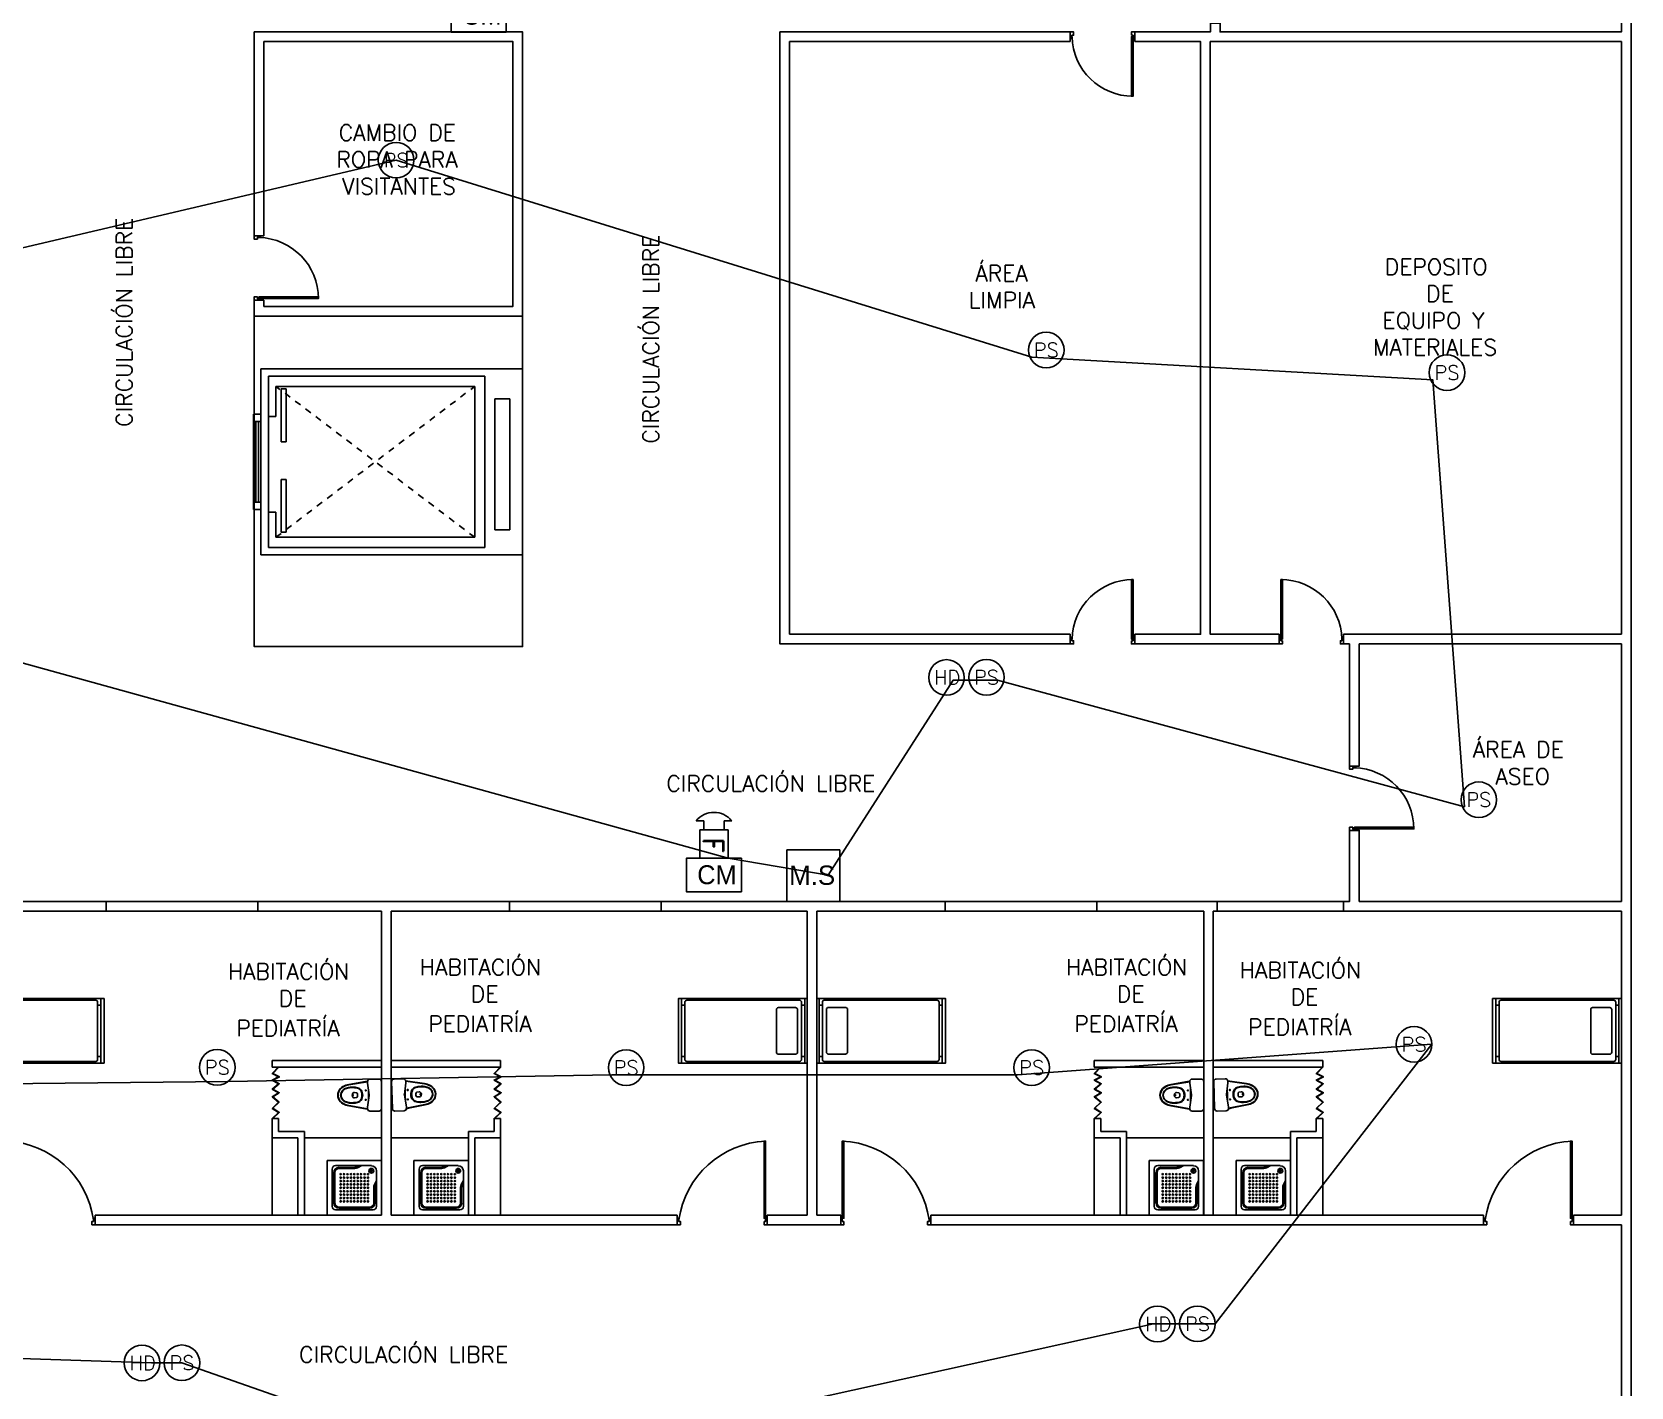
# Model space of a CAD drawing. Header units: metres. Extents: x -24 to 527, y -154 to 95.
# Drawn here: x 58.75 to 83.6, y -83.55 to -62.5 of the extents above; entities that cross this region are included whole.
import ezdxf
from ezdxf.enums import TextEntityAlignment as Align

# ---------------------------------------------------------------- set-up
doc = ezdxf.new("R2010")
doc.units = ezdxf.units.M
doc.header["$MEASUREMENT"] = 0
doc.linetypes.add('HIDDEN', pattern=[0.375, 0.25, -0.125])
for name, color, linetype in [('ALMACEN', 10, 'Continuous'), ('AN-TEXTO', 3, 'Continuous'), ('AR-ASCENSOR', 4, 'Continuous'), ('AR-MOBILIRIO', 1, 'Continuous'), ('AR-MUROS', 6, 'Continuous'), ('AR-PUERTAS', 2, 'Continuous'), ('AR-VENTANAS', 2, 'Continuous'), ('S.H.', 2, 'Continuous')]:
    doc.layers.add(name, color=color, linetype=linetype)
doc.styles.add('ELEC', font='comic.ttf', dxfattribs={"height": 50})
doc.styles.add('REGULAR-2.5', font='romans.shx', dxfattribs={"height": 2.5})
doc.styles.add('ROMAND', font='romand', dxfattribs={"height": 0.5})
doc.styles.add('ROMANS', font='romans.shx', dxfattribs={"width": 0.75})

# ---------------------------------------------------------------- blocks, each defined once
blk = doc.blocks.new('AR-ASCENSOR 1')
at = {"layer": 'AR-ASCENSOR'}
for p, q in [((8.5, 3.7), (-1.9, 3.7)), ((-0.4, -3.4), (-0.4, 3.4)), ((-0.4, 3.4), (8.2, 3.4)), ((8.2, 3.4), (8.2, -3.4)), ((8.5, 3.7), (8.5, 1.9)), ((-0.8, 2.7), (-1.4, 2.7)), ((-1.4, 2.7), (-1.4, -2.5)), ((-0.8, -2.5), (-0.8, 2.7)), ((0, 3), (7.9, 3)), ((0, -3), (0, 3)), ((7.5, 0.7), (7.5, 2.8)), ((7.5, 2.8), (7.7, 2.8)), ((7.7, 2.8), (7.7, 0.7)), ((7.9, 3), (7.9, 2)), ((7.9, 2), (8.2, 2)), ((8.8, 1.9), (8.5, 1.9)), ((8.5, 1.9), (8.5, -1.9)), ((8.8, 1.6), (8.5, 1.6)), ((8.6, 1.6), (8.6, -1.6)), ((8.7, 1.6), (8.7, -1.6)), ((8.8, 1.9), (8.8, -1.9)), ((7.7, 0.7), (7.5, 0.7)), ((7.5, -0.8), (7.5, -2.9)), ((7.5, -0.8), (7.7, -0.8)), ((7.7, -2.9), (7.7, -0.8)), ((8.2, -1.8), (7.9, -1.8)), ((7.9, -1.8), (7.9, -3)), ((8.8, -1.6), (8.5, -1.6)), ((8.8, -1.9), (8.5, -1.9)), ((8.5, -3.7), (8.5, -1.9)), ((-1.4, -2.5), (-0.8, -2.5)), ((7.9, -3), (0, -3)), ((7.5, -2.9), (7.7, -2.9)), ((8.5, -3.7), (-1.9, -3.7)), ((8.2, -3.4), (-0.4, -3.4))]:
    blk.add_line(p, q, dxfattribs=at)
blk.add_lwpolyline([(-1.9, -3.7), (-1.9, 3.7)], dxfattribs=at)
at = {"layer": 'AR-ASCENSOR', "linetype": 'HIDDEN'}
for points in [[(0, 3), (7.9, -3)], [(7.9, 3), (0, -3)]]:
    blk.add_lwpolyline(points, dxfattribs=at)
blk = doc.blocks.new('31643339')
at = {"layer": 'AR-MOBILIRIO'}
for p, q in [((0.038, 0.5), (0.038, -0.5)), ((1.95, 0.5), (1.95, -0.5)), ((0.038, 0.4), (0.087, 0.4)), ((1.9, 0.4), (1.95, 0.4)), ((0.038, -0.4), (0.087, -0.4)), ((1.9, -0.4), (1.95, -0.4))]:
    blk.add_line(p, q, dxfattribs=at)
blk.add_lwpolyline([(0, -0.5), (0, 0.5), (2, 0.5), (2, -0.5)], close=True, dxfattribs=at)
for points in [[(1.87, 0.475, -0.414214), (1.9, 0.445), (1.9, -0.445, -0.414214), (1.87, -0.475), (0.117, -0.475, -0.414214), (0.087, -0.445), (0.087, 0.445, -0.414214), (0.117, 0.475)], [(0.15, -0.332, 0.414214), (0.18, -0.362), (0.447, -0.362, 0.414214), (0.477, -0.332), (0.477, 0.333, 0.414214), (0.447, 0.363), (0.18, 0.363, 0.414214), (0.15, 0.333)]]:
    blk.add_lwpolyline(points, format="xyb", close=True, dxfattribs=at)
blk = doc.blocks.new('AR-PUERTA 2')
at = {"layer": 'AR-PUERTAS', "linetype": 'Continuous'}
for points in [[(-1.354, -0.058), (-1.354, -0.008), (-1.329, -0.008), (-1.329, 0.042), (-1.379, 0.042), (-1.379, -0.058)], [(-0.029, -0.008), (-0.029, 0.042), (0.021, 0.042), (0.021, -0.058), (-0.004, -0.058), (-0.004, -0.008)], [(-0.004, -0.058), (-0.004, -1.258), (-0.029, -1.258), (-0.029, -0.058)]]:
    blk.add_lwpolyline(points, close=True, dxfattribs=at)
blk.add_arc((0.061, 0.169), 1.428, 188.1236, 267.3924, dxfattribs=at)
blk = doc.blocks.new('AR-PUERTA 1')
at = {"layer": 'AR-PUERTAS', "linetype": 'Continuous'}
for points in [[(0.954, 0.033), (0.954, 0.958), (0.929, 0.958), (0.929, 0.033)], [(0.004, 0.058), (0.004, 0.008), (0.029, 0.008), (0.029, -0.042), (-0.021, -0.042), (-0.021, 0.058)], [(0.929, 0.008), (0.929, -0.042), (0.979, -0.042), (0.979, 0.058), (0.954, 0.058), (0.954, 0.008)]]:
    blk.add_lwpolyline(points, close=True, dxfattribs=at)
blk.add_arc((0.954, 0.008), 0.949, 89.9989, 178.4932, dxfattribs=at)
blk = doc.blocks.new('AR-PUERTA ACORDION')
at = {"layer": 'AR-PUERTAS'}
blk.add_lwpolyline([(-0.386, 0.049), (-0.288, -0.046), (-0.235, 0.057), (-0.185, -0.044), (-0.129, 0.054), (-0.046, -0.045), (0.01, 0.056), (0.073, -0.046), (0.158, 0.053), (0.252, -0.046), (0.317, 0.054), (0.41, -0.047), (0.41, -0.054), (0.318, 0.046), (0.253, -0.054), (0.158, 0.046), (0.072, -0.054), (0.01, 0.046), (-0.045, -0.054), (-0.128, 0.046), (-0.185, -0.054), (-0.235, 0.046), (-0.287, -0.054), (-0.39, 0.046)], close=True, dxfattribs=at)
blk = doc.blocks.new('A$C05366594')
at = {"layer": 'AR-MOBILIRIO', "linetype": 'Continuous'}
for p, q in [((0, 0), (0, 0.72)), ((0, 0.72), (0.72, 0.72)), ((0.113, 0.653), (0.585, 0.653)), ((0.428, 0.653), (0.397, 0.637)), ((0.72, 0.72), (0.72, 0)), ((0.068, 0.113), (0.068, 0.608)), ((0.09, 0.563), (0.09, 0.158)), ((0.367, 0.63), (0.158, 0.63)), ((0.653, 0.428), (0.637, 0.397)), ((0.653, 0.585), (0.653, 0.113)), ((0.63, 0.367), (0.63, 0.158)), ((0.72, 0), (0, 0)), ((0.608, 0.068), (0.113, 0.068)), ((0.563, 0.09), (0.158, 0.09))]:
    blk.add_line(p, q, dxfattribs=at)
at = {"layer": 'AR-MOBILIRIO', "color": 250}
for p, q in [((0.458, 0.653), (0.403, 0.625)), ((0.104, 0.563), (0.104, 0.158)), ((0.367, 0.617), (0.158, 0.617)), ((0.653, 0.458), (0.625, 0.403)), ((0.617, 0.367), (0.617, 0.158)), ((0.563, 0.104), (0.158, 0.104))]:
    blk.add_line(p, q, dxfattribs=at)
at = {"layer": 'AR-MOBILIRIO', "linetype": 'Continuous'}
for centre, major_axis, start_param, end_param in [((0.113, 0.608), (0.0318, 0.0318), 0.785398, 2.356194), ((0.367, 0.698), (0.0477, 0.0477), 3.926991, 4.390638), ((0.585, 0.585), (0.0477, 0.0477), 5.497787, 7.068583), ((0.158, 0.563), (0.0477, 0.0477), 0.785398, 2.356194), ((0.698, 0.367), (-0.0477, 0.0477), 0.321751, 0.785398), ((0.113, 0.113), (-0.0318, 0.0318), 0.785398, 2.356194), ((0.158, 0.158), (-0.0477, 0.0477), 0.785398, 2.356194), ((0.158, 0.158), (-0.0477, 0.0477), 0.785398, 2.356194), ((0.563, 0.158), (0.0477, 0.0477), 3.926991, 5.497787), ((0.608, 0.113), (-0.0318, 0.0318), 2.356194, 3.926991)]:
    blk.add_ellipse(centre, major_axis=major_axis, ratio=1, start_param=start_param, end_param=end_param, dxfattribs=at)
at = {"layer": 'AR-MOBILIRIO', "color": 250}
for centre, major_axis, start_param, end_param in [((0.158, 0.563), (-0.0382, 0.0382), -0.785398, 0.785398), ((0.18, 0.54), (-0.00636, 0.00636), -0.785398, 5.497787), ((0.18, 0.495), (-0.00636, 0.00636), -0.785398, 5.497787), ((0.18, 0.45), (-0.00636, 0.00636), -0.785398, 5.497787), ((0.225, 0.54), (0.00636, 0.00636), 0.785398, 7.068583), ((0.225, 0.495), (0.00636, 0.00636), 0.785398, 7.068583), ((0.225, 0.45), (0.00636, 0.00636), 0.785398, 7.068583), ((0.27, 0.54), (0.00636, 0.00636), 0.785398, 7.068583), ((0.27, 0.495), (0.00636, 0.00636), 0.785398, 7.068583), ((0.27, 0.45), (0.00636, 0.00636), 0.785398, 7.068583), ((0.315, 0.54), (-0.00636, 0.00636), -0.785398, 5.497787), ((0.315, 0.495), (-0.00636, 0.00636), -0.785398, 5.497787), ((0.315, 0.45), (-0.00636, 0.00636), -0.785398, 5.497787), ((0.36, 0.54), (-0.00636, 0.00636), -0.785398, 5.497787), ((0.36, 0.495), (-0.00636, 0.00636), -0.785398, 5.497787), ((0.36, 0.45), (-0.00636, 0.00636), -0.785398, 5.497787), ((0.367, 0.698), (0.0573, 0.0573), 3.926991, 4.390638), ((0.405, 0.54), (-0.00636, 0.00636), -0.785398, 5.497787), ((0.405, 0.495), (-0.00636, 0.00636), -0.785398, 5.497787), ((0.405, 0.45), (-0.00636, 0.00636), -0.785398, 5.497787), ((0.45, 0.54), (0.00636, 0.00636), 0.785398, 7.068583), ((0.45, 0.495), (0.00636, 0.00636), 0.785398, 7.068583), ((0.45, 0.45), (0.00636, 0.00636), 0.785398, 7.068583), ((0.495, 0.54), (0.00636, 0.00636), 0.785398, 7.068583), ((0.495, 0.495), (0.00636, 0.00636), 0.785398, 7.068583), ((0.495, 0.45), (0.00636, 0.00636), 0.785398, 7.068583), ((0.54, 0.54), (-0.00636, 0.00636), -0.785398, 5.497787), ((0.54, 0.495), (-0.00636, 0.00636), -0.785398, 5.497787), ((0.54, 0.45), (-0.00636, 0.00636), -0.785398, 5.497787), ((0.585, 0.585), (0.0223, 0.0223), 0.785398, 7.068583), ((0.585, 0.585), (-0.00955, 0.00955), -0.785398, 5.497787), ((0.576, 0.585), (0.00286, 0.00286), 0.785398, 7.068583), ((0.581, 0.592), (0.00286, 0.00286), 0.785398, 7.068583), ((0.581, 0.578), (0.00286, 0.00286), 0.785398, 7.068583), ((0.589, 0.592), (0.00286, 0.00286), 0.785398, 7.068583), ((0.589, 0.578), (0.00286, 0.00286), 0.785398, 7.068583), ((0.594, 0.585), (0.00286, 0.00286), 0.785398, 7.068583), ((0.18, 0.405), (-0.00636, 0.00636), -0.785398, 5.497787), ((0.18, 0.36), (-0.00636, 0.00636), -0.785398, 5.497787), ((0.18, 0.315), (-0.00636, 0.00636), -0.785398, 5.497787), ((0.18, 0.27), (-0.00636, 0.00636), -0.785398, 5.497787), ((0.18, 0.225), (-0.00636, 0.00636), -0.785398, 5.497787), ((0.225, 0.405), (0.00636, 0.00636), 0.785398, 7.068583), ((0.225, 0.36), (0.00636, 0.00636), 0.785398, 7.068583), ((0.225, 0.315), (0.00636, 0.00636), 0.785398, 7.068583), ((0.225, 0.27), (0.00636, 0.00636), 0.785398, 7.068583), ((0.225, 0.225), (0.00636, 0.00636), 0.785398, 7.068583), ((0.27, 0.405), (0.00636, 0.00636), 0.785398, 7.068583), ((0.27, 0.36), (0.00636, 0.00636), 0.785398, 7.068583), ((0.27, 0.315), (0.00636, 0.00636), 0.785398, 7.068583), ((0.27, 0.27), (0.00636, 0.00636), 0.785398, 7.068583), ((0.27, 0.225), (0.00636, 0.00636), 0.785398, 7.068583), ((0.315, 0.36), (-0.00636, 0.00636), -0.785398, 5.497787), ((0.315, 0.315), (-0.00636, 0.00636), -0.785398, 5.497787), ((0.315, 0.27), (-0.00636, 0.00636), -0.785398, 5.497787), ((0.315, 0.225), (-0.00636, 0.00636), -0.785398, 5.497787), ((0.315, 0.405), (-0.00636, 0.00636), -0.785398, 5.497787), ((0.36, 0.405), (-0.00636, 0.00636), -0.785398, 5.497787), ((0.36, 0.36), (-0.00636, 0.00636), -0.785398, 5.497787), ((0.36, 0.315), (-0.00636, 0.00636), -0.785398, 5.497787), ((0.36, 0.27), (-0.00636, 0.00636), -0.785398, 5.497787), ((0.36, 0.225), (-0.00636, 0.00636), -0.785398, 5.497787), ((0.405, 0.405), (-0.00636, 0.00636), -0.785398, 5.497787), ((0.405, 0.36), (-0.00636, 0.00636), -0.785398, 5.497787), ((0.405, 0.315), (-0.00636, 0.00636), -0.785398, 5.497787), ((0.405, 0.27), (-0.00636, 0.00636), -0.785398, 5.497787), ((0.405, 0.225), (-0.00636, 0.00636), -0.785398, 5.497787), ((0.45, 0.405), (0.00636, 0.00636), 0.785398, 7.068583), ((0.45, 0.36), (0.00636, 0.00636), 0.785398, 7.068583), ((0.45, 0.315), (0.00636, 0.00636), 0.785398, 7.068583), ((0.45, 0.27), (0.00636, 0.00636), 0.785398, 7.068583), ((0.45, 0.225), (0.00636, 0.00636), 0.785398, 7.068583), ((0.495, 0.405), (0.00636, 0.00636), 0.785398, 7.068583), ((0.495, 0.36), (0.00636, 0.00636), 0.785398, 7.068583), ((0.495, 0.315), (0.00636, 0.00636), 0.785398, 7.068583), ((0.495, 0.27), (0.00636, 0.00636), 0.785398, 7.068583), ((0.495, 0.225), (0.00636, 0.00636), 0.785398, 7.068583), ((0.54, 0.36), (-0.00636, 0.00636), -0.785398, 5.497787), ((0.54, 0.315), (-0.00636, 0.00636), -0.785398, 5.497787), ((0.54, 0.27), (-0.00636, 0.00636), -0.785398, 5.497787), ((0.54, 0.225), (-0.00636, 0.00636), -0.785398, 5.497787), ((0.54, 0.405), (-0.00636, 0.00636), -0.785398, 5.497787), ((0.698, 0.367), (-0.0573, 0.0573), 0.321751, 0.785398), ((0.158, 0.158), (-0.0382, 0.0382), 0.785398, 2.356194), ((0.158, 0.158), (0.0382, 0.0382), 2.356194, 3.926991), ((0.18, 0.18), (-0.00636, 0.00636), -0.785398, 5.497787), ((0.225, 0.18), (0.00636, 0.00636), 0.785398, 7.068583), ((0.27, 0.18), (0.00636, 0.00636), 0.785398, 7.068583), ((0.315, 0.18), (-0.00636, 0.00636), -0.785398, 5.497787), ((0.36, 0.18), (-0.00636, 0.00636), -0.785398, 5.497787), ((0.405, 0.18), (-0.00636, 0.00636), -0.785398, 5.497787), ((0.45, 0.18), (0.00636, 0.00636), 0.785398, 7.068583), ((0.495, 0.18), (0.00636, 0.00636), 0.785398, 7.068583), ((0.54, 0.18), (-0.00636, 0.00636), -0.785398, 5.497787), ((0.563, 0.158), (0.0382, 0.0382), 3.926991, 5.497787)]:
    blk.add_ellipse(centre, major_axis=major_axis, ratio=1, start_param=start_param, end_param=end_param, dxfattribs=at)
blk = doc.blocks.new('1p-toppiece')
at = {"layer": 'AR-MOBILIRIO'}
for p, q in [((-0.047, 0.26), (-0.192, 0.26)), ((-0.532, 0.174), (-0.265, 0.22)), ((-0.232, 0.219), (-0.531, 0.169)), ((-0.485, 0.003), (-0.485, 0.003)), ((-0.485, 0.003), (-0.485, 0.003)), ((-0.485, 0.003), (-0.485, 0.003)), ((-0.485, 0.003), (-0.485, 0.003)), ((-0.485, 0.003), (-0.485, 0.003)), ((-0.485, 0.003), (-0.485, 0.003)), ((-0.485, 0.003), (-0.485, 0.003)), ((-0.485, 0.003), (-0.485, 0.003)), ((-0.406, 0.039), (-0.443, 0.044)), ((-0.232, 0.22), (-0.232, 0.195)), ((-0.205, 0.008), (-0.232, 0.195)), ((-0.218, 0.098), (-0.218, 0.003)), ((-0.218, -0.093), (-0.218, 0.003)), ((-0.007, 0.22), (-0.007, -0.214)), ((-0.532, -0.169), (-0.265, -0.215)), ((-0.232, -0.214), (-0.531, -0.163)), ((-0.406, -0.034), (-0.443, -0.039)), ((-0.232, -0.189), (-0.205, -0.003)), ((-0.232, -0.189), (-0.232, -0.214)), ((-0.047, -0.254), (-0.192, -0.254))]:
    blk.add_line(p, q, dxfattribs=at)
blk.add_lwpolyline([(-0.467, -0.009, 0.139005), (-0.464, -0.009, 0.107089), (-0.461, -0.006, 0.080212), (-0.46, -0.002, 0.06796), (-0.459, 0.003, 0.06796), (-0.46, 0.007, 0.080212), (-0.461, 0.011, 0.107089), (-0.464, 0.014, 0.139005), (-0.467, 0.015, 0.139005), (-0.47, 0.014, 0.107089), (-0.473, 0.011, 0.080212), (-0.474, 0.007, 0.06796), (-0.475, 0.003, 0.06796), (-0.474, -0.002, 0.080212), (-0.473, -0.006, 0.107089), (-0.47, -0.009, 0.139005)], format="xyb", close=True, dxfattribs=at)
for centre in [(-0.26, 0.078), (-0.26, -0.072)]:
    blk.add_circle(centre, 0.008, dxfattribs=at)
for centre, radius, start, end in [((-0.192, 0.22), 0.04, 90, 180), ((-0.047, 0.22), 0.04, 0, 90), ((-0.545, -0.004), 0.165, 137.5273, 177.8064), ((-0.545, 0.009), 0.165, 182.1936, 222.4727), ((-0.545, -0.004), 0.159, 137.1746, 177.7477), ((-0.545, 0.009), 0.159, 182.2523, 222.8254), ((-0.518, -0.034), 0.206, 106.927, 136.493), ((-0.541, -0.003), 0.122, 134.1142, 177.24), ((-0.541, 0.008), 0.122, 182.76, 225.8858), ((-0.518, -0.034), 0.2, 106.5054, 136.1127), ((-0.541, -0.003), 0.115, 133.4423, 177.1285), ((-0.541, 0.008), 0.115, 182.8715, 226.5577), ((-0.519, -0.031), 0.157, 102.7254, 132.8308), ((-0.52, -0.03), 0.15, 101.8667, 132.1155), ((-0.482, -0.117), 0.296, 99.7929, 108.8085), ((-0.482, -0.12), 0.292, 99.5848, 108.4322), ((-0.482, -0.148), 0.279, 90.6669, 104.9929), ((-0.482, -0.156), 0.281, 90.6819, 104.1933), ((-0.474, -0.297), 0.428, 81.7587, 91.4179), ((-0.488, -0.362), 0.487, 81.705, 89.6761), ((-0.434, 0.003), 0.0456, 126.1832, 180), ((-0.434, 0.003), 0.0456, 180, 233.8168), ((-0.447, 0.019), 0.025, 82.2348, 126.1832), ((-0.434, -0.002), 0.123, 44.007, 82.2929), ((-0.431, -0.004), 0.132, 44.3018, 82.295), ((-0.408, 0.024), 0.015, 13.7696, 82.2348), ((-0.495, 0.003), 0.105, 0, 13.7696), ((-0.495, 0.003), 0.105, 346.2304, 0), ((-0.46, 0.006), 0.138, 358.6352, 34.0042), ((-0.46, -0.001), 0.138, 325.9958, 1.3648), ((-0.441, 0.008), 0.132, 357.4666, 37.446), ((-0.441, -0.003), 0.132, 322.554, 2.5334), ((-0.24, 0.073), 0.15, 87.0389, 99.7929), ((-0.244, 0.003), 0.04, 351.6776, 8.3142), ((-0.518, 0.039), 0.206, 223.507, 253.073), ((-0.518, 0.039), 0.2, 223.8873, 253.4946), ((-0.519, 0.036), 0.157, 227.1692, 257.2746), ((-0.52, 0.036), 0.15, 227.8845, 258.1333), ((-0.482, 0.122), 0.296, 251.1915, 260.2071), ((-0.482, 0.125), 0.292, 251.5678, 260.4152), ((-0.482, 0.153), 0.279, 255.0071, 269.3331), ((-0.482, 0.161), 0.281, 255.8067, 269.3181), ((-0.488, 0.368), 0.487, 270.3239, 278.295), ((-0.474, 0.302), 0.428, 268.5821, 278.2413), ((-0.447, -0.014), 0.025, 233.8168, 277.7652), ((-0.434, 0.007), 0.123, 277.7071, 315.993), ((-0.431, 0.009), 0.132, 277.705, 315.6982), ((-0.408, -0.019), 0.015, 277.7652, 346.2304), ((-0.24, -0.067), 0.15, 260.2071, 272.966), ((-0.192, -0.214), 0.04, 180, 270), ((-0.047, -0.214), 0.04, 270, 360)]:
    blk.add_arc(centre, radius, start, end, dxfattribs=at)
blk = doc.blocks.new('PS SENSOR')
at = {"ltscale": 8}
blk.add_circle((0, 0), 20.4, dxfattribs=at)
at = {"ltscale": 8, "style": 'ROMANS'}
blk.add_text('PS', height=16.34, dxfattribs=at).set_placement((0, 0), align=Align.MIDDLE)
blk = doc.blocks.new('HD SENSOR')
at = {"ltscale": 8}
blk.add_circle((-0.7, 0), 20.7, dxfattribs=at)
at = {"ltscale": 8, "style": 'ROMANS'}
blk.add_text('HD', height=16.59, dxfattribs=at).set_placement((0, 0), align=Align.MIDDLE)
blk = doc.blocks.new('CONTOL MODULE')
at = {"ltscale": 8}
blk.add_lwpolyline([(52.3, 31.7), (0, 31.7), (0, 0), (52.3, 0)], close=True, dxfattribs=at)
at = {"ltscale": 8, "insert": (10.3, 25.1), "char_height": 18, "width": 37.8, "attachment_point": 1}
blk.add_mtext('CM', dxfattribs=at)
blk = doc.blocks.new('INT SIREN')
at = {"ltscale": 8}
for p, q in [((-24.7, 16.1), (-24.7, 21.1)), ((-24.7, 16.1), (-18.7, 16.1)), ((-18.7, 0), (-18.7, 18.7)), ((-18.7, 18.7), (0, 18.7)), ((0, 18.7), (0, 0)), ((-24.7, 2.7), (-24.7, -2.3)), ((-24.7, 2.7), (-18.7, 2.7)), ((0, 0), (-18.7, 0))]:
    blk.add_line(p, q, dxfattribs=at)
blk.add_ellipse((-15.4, 9.4), major_axis=(0, 14.9), ratio=1, start_param=0.671127, end_param=2.470465, dxfattribs=at)
at = {"ltscale": 8, "style": 'ROMAND', "text_generation_flag": 6}
blk.add_text('F', height=13.2, rotation=180, dxfattribs=at).set_placement((-13.8, 2.6))
blk = doc.blocks.new('MANUAL CALL POINT')
at = {"ltscale": 8}
for p, q in [((0, 18.71), (19.12, 18.71)), ((0, 0), (0, 18.71)), ((19.12, 18.71), (19.12, 0)), ((19.12, 0), (0, 0))]:
    blk.add_line(p, q, dxfattribs=at)
at = {"ltscale": 8, "style": 'ELEC'}
blk.add_text('M.S', height=7, dxfattribs=at).set_placement((0.8, 6.05))

msp = doc.modelspace()

# ---------------------------------------------------------------- linework, layer by layer
at = {"layer": 'AR-MUROS'}
for p, q in [((70.525, -62.645), (70.525, -71.852)), ((66.375, -72.044), (62.206, -72.044)), ((57.873, -76.002), (70.946, -76.002)), ((57.873, -76.152), (60.991, -76.152)), ((60.991, -76.152), (64.185, -76.152)), ((64.185, -76.152), (64.185, -80.875)), ((64.335, -76.152), (64.335, -80.875)), ((64.335, -80.875), (64.335, -76.152)), ((64.335, -76.152), (67.528, -76.152)), ((67.528, -76.152), (70.797, -76.152)), ((70.797, -76.152), (70.797, -80.875)), ((70.947, -76.152), (73.765, -76.152)), ((70.947, -76.152), (70.947, -80.875)), ((73.765, -76.152), (76.958, -76.152)), ((76.958, -76.152), (76.958, -80.875)), ((77.108, -76.152), (77.108, -80.875)), ((77.108, -80.875), (77.108, -76.152)), ((77.108, -76.152), (80.302, -76.152)), ((80.302, -76.152), (83.448, -76.152)), ((64.185, -78.475), (62.485, -78.475)), ((62.485, -78.475), (62.485, -78.575)), ((64.335, -78.475), (66.034, -78.475)), ((66.034, -78.475), (66.034, -78.575)), ((76.958, -78.475), (75.259, -78.475)), ((75.259, -78.475), (75.259, -78.575)), ((77.108, -78.475), (78.807, -78.475)), ((78.807, -78.475), (78.807, -78.575)), ((62.485, -78.575), (64.185, -78.575)), ((66.034, -78.575), (64.335, -78.575)), ((75.259, -78.575), (76.958, -78.575)), ((78.807, -78.575), (77.108, -78.575)), ((62.585, -79.375), (62.485, -79.375)), ((62.485, -79.375), (62.485, -79.675)), ((62.585, -79.575), (62.585, -79.375)), ((65.934, -79.575), (65.934, -79.375)), ((65.934, -79.375), (66.034, -79.375)), ((66.034, -79.375), (66.034, -79.675)), ((75.359, -79.375), (75.259, -79.375)), ((75.259, -79.375), (75.259, -79.675)), ((75.359, -79.575), (75.359, -79.375)), ((78.707, -79.575), (78.707, -79.375)), ((78.707, -79.375), (78.807, -79.375)), ((78.807, -79.375), (78.807, -79.675)), ((62.485, -79.675), (62.485, -80.875)), ((62.485, -79.675), (62.885, -79.675)), ((62.985, -79.575), (62.585, -79.575)), ((62.885, -79.675), (62.885, -80.875)), ((62.985, -80.875), (62.985, -79.575)), ((62.985, -79.675), (64.185, -79.675)), ((65.535, -79.675), (64.335, -79.675)), ((65.535, -80.875), (65.535, -79.575)), ((65.535, -79.575), (65.934, -79.575)), ((66.034, -79.675), (65.635, -79.675)), ((65.635, -79.675), (65.635, -80.875)), ((66.034, -79.675), (66.034, -80.875)), ((75.259, -79.675), (75.259, -80.875)), ((75.259, -79.675), (75.658, -79.675)), ((75.758, -79.575), (75.359, -79.575)), ((75.658, -79.675), (75.658, -80.875)), ((75.758, -80.875), (75.758, -79.575)), ((75.758, -79.675), (76.958, -79.675)), ((78.308, -79.675), (77.108, -79.675)), ((78.308, -80.875), (78.308, -79.575)), ((78.308, -79.575), (78.707, -79.575)), ((78.807, -79.675), (78.408, -79.675)), ((78.408, -79.675), (78.408, -80.875)), ((78.807, -79.675), (78.807, -80.875)), ((61.141, -80.875), (59.734, -80.875)), ((64.185, -80.875), (61.141, -80.875)), ((67.528, -80.875), (64.335, -80.875)), ((68.777, -80.875), (67.528, -80.875)), ((70.797, -80.875), (70.177, -80.875)), ((71.318, -80.875), (70.947, -80.875)), ((73.915, -80.875), (72.718, -80.875)), ((80.302, -80.875), (73.915, -80.875)), ((81.306, -80.875), (80.302, -80.875)), ((83.448, -80.875), (82.706, -80.875)), ((68.777, -81.025), (59.734, -81.025)), ((70.947, -81.025), (70.177, -81.025)), ((71.318, -81.025), (70.947, -81.025)), ((81.306, -81.025), (72.718, -81.025)), ((83.448, -81.025), (82.706, -81.025))]:
    msp.add_line(p, q, dxfattribs=at)
for points in [[(83.598, -90.776), (83.598, -51.145), (-10.342, -51.145), (-10.342, -55.456)], [(75.886, -62.495), (77.063, -62.495), (77.063, -62.359), (77.213, -62.359), (77.213, -62.495), (79.132, -62.495), (83.448, -62.495), (83.448, -60.637), (77.213, -60.637), (77.213, -61.359), (77.063, -61.359), (77.063, -60.357), (77.213, -60.357), (77.213, -60.487), (83.448, -60.487), (83.448, -58.478), (77.213, -58.478), (77.213, -59.357), (77.063, -59.357), (77.063, -58.478), (76.033, -58.478)], [(83.448, -60.637), (83.448, -62.495)], [(62.206, -65.662), (62.206, -62.495), (66.375, -62.495), (66.375, -66.909), (62.206, -66.909), (62.206, -66.662)], [(74.886, -72.002), (70.375, -72.002), (70.375, -62.495), (74.886, -62.495)], [(74.886, -62.495), (74.886, -62.645)], [(75.886, -62.495), (75.886, -62.645)], [(62.356, -65.662), (62.356, -62.645), (66.225, -62.645), (66.225, -66.759), (62.356, -66.759), (62.356, -66.662)], [(70.525, -62.645), (74.886, -62.645)], [(75.886, -62.645), (76.911, -62.645), (76.911, -71.852), (75.886, -71.852)], [(83.448, -71.852), (83.448, -62.645), (78.132, -62.645), (77.061, -62.645), (77.061, -71.852), (78.132, -71.852)], [(83.448, -62.645), (83.448, -71.852)], [(62.206, -65.662), (62.356, -65.662)], [(62.206, -66.662), (62.356, -66.662)], [(74.886, -71.852), (70.525, -71.852)], [(74.886, -71.852), (74.886, -72.002)], [(75.886, -71.852), (75.886, -72.002)], [(78.132, -72.002), (75.886, -72.002)], [(78.132, -71.852), (78.132, -72.002)], [(79.132, -71.852), (83.448, -71.852)], [(79.132, -71.852), (79.132, -72.002)], [(79.225, -72.002), (79.132, -72.002)], [(79.225, -72.002), (79.225, -73.9), (79.375, -73.9), (79.375, -72.002)], [(83.448, -72.002), (79.375, -72.002)], [(83.448, -72.002), (83.448, -76.002)], [(83.448, -72.002), (83.448, -76.002)], [(70.647, -76.002), (79.225, -76.002), (79.225, -74.9), (79.375, -74.9), (79.375, -76.002), (83.448, -76.002), (79.375, -76.002)], [(66.378, -76.002), (44.799, -76.002), (44.799, -79.635)], [(66.378, -76.002), (69.403, -76.003)], [(69.403, -76.002), (74.425, -76.002)], [(78.425, -76.002), (74.425, -76.002)], [(78.425, -76.002), (79.225, -76.002)], [(83.448, -76.152), (83.448, -80.875)], [(83.448, -76.152), (83.448, -80.875)], [(59.734, -81.025), (59.734, -80.875)], [(68.777, -81.025), (68.777, -80.875)], [(70.177, -81.025), (70.177, -80.875)], [(71.318, -81.025), (71.318, -80.875)], [(72.718, -81.025), (72.718, -80.875)], [(81.306, -81.025), (81.306, -80.875)], [(82.706, -81.025), (82.706, -80.875)], [(83.448, -81.025), (83.448, -84.875)]]:
    msp.add_lwpolyline(points, dxfattribs=at)
msp.add_lwpolyline([(62.206, -66.909), (66.375, -66.909), (66.375, -72.044), (62.206, -72.044)], close=True, dxfattribs=at)
at = {"layer": 'AR-PUERTAS'}
for points in [[(29.904, -65.163), (40.713, -63.927), (40.733, -66.781), (47.617, -67.082), (47.548, -63.597), (54.14, -63.652), (54.716, -66.761), (64.411, -64.487), (74.29, -67.547), (80.517, -67.898), (81.011, -74.533), (73.757, -72.567), (73.064, -72.567), (71.126, -75.593), (69.569, -75.332), (54.832, -71.256), (53.988, -71.369), (38.694, -72.147), (38.183, -72.147), (28.538, -70.086)], [(5.859, -78.345), (34.845, -85.136), (48.268, -78.908), (54.709, -78.875), (61.8, -78.8), (67.763, -78.696), (74.064, -78.696), (80.503, -78.222), (77.138, -82.565), (76.18, -82.565), (67.589, -84.46), (65.204, -84.618), (61.083, -83.17), (60.612, -83.17), (49.641, -82.809), (48.52, -82.922), (44.407, -85.377), (35.619, -89.115), (32.05, -89.004)]]:
    msp.add_lwpolyline(points, dxfattribs=at)
at = {"layer": 'AR-VENTANAS'}
for points in [[(59.907, -76.002), (62.264, -76.002), (62.264, -76.152), (59.907, -76.152)], [(66.173, -76.002), (68.53, -76.002), (68.53, -76.152), (66.173, -76.152)], [(72.941, -76.002), (75.298, -76.002), (75.298, -76.152), (72.941, -76.152)], [(77.167, -76.002), (79.132, -76.002), (79.132, -76.152), (77.167, -76.152)]]:
    msp.add_lwpolyline(points, close=True, dxfattribs=at)

# ---------------------------------------------------------------- block references
at = {"layer": 'ALMACEN', "xscale": 0.3908357570370868, "yscale": 0.3908357570370868, "zscale": 0.3908357570370868, "rotation": 180}
msp.add_blockref('AR-ASCENSOR 1', (65.632, -69.173), dxfattribs=at)
at = {"layer": 'AR-MOBILIRIO'}
for p in [(57.873, -78.013), (70.947, -78.013)]:
    msp.add_blockref('31643339', p, dxfattribs=at)
at = {"layer": 'AR-MOBILIRIO', "rotation": 180}
for p in [(70.797, -78.013), (83.448, -78.013)]:
    msp.add_blockref('31643339', p, dxfattribs=at)
at = {"layer": 'AR-MOBILIRIO', "xscale": 1.176120000000083, "yscale": 1.176120000000083, "zscale": 1.176120000000083}
for p in [(63.338, -80.875), (64.688, -80.875), (76.111, -80.875), (77.461, -80.875)]:
    msp.add_blockref('A$C05366594', p, dxfattribs=at)
at = {"layer": 'AR-MUROS', "xscale": -1, "rotation": 180}
for name, p in [('AR-PUERTA 1', (74.907, -62.537)), ('AR-PUERTA 2', (70.156, -80.983)), ('AR-PUERTA 2', (82.685, -80.983))]:
    msp.add_blockref(name, p, dxfattribs=at)
at = {"layer": 'AR-MUROS'}
for name, p, rotation in [('AR-PUERTA 1', (62.247, -65.683), 270), ('AR-PUERTA 1', (79.266, -73.921), 270), ('AR-PUERTA 2', (58.355, -80.983), 179.9999999997532), ('AR-PUERTA 2', (71.339, -80.983), 179.9999999997532)]:
    msp.add_blockref(name, p, dxfattribs=dict(at, rotation=rotation))
msp.add_blockref('AR-PUERTA 1', (74.907, -71.96), dxfattribs=at)
at = {"layer": 'AR-MUROS', "xscale": -1}
msp.add_blockref('AR-PUERTA 1', (79.111, -71.96), dxfattribs=at)
at = {"layer": 'AR-VENTANAS'}
for name, p, xscale, yscale, zscale in [('CONTOL MODULE', (65.268, -62.498), 0.01633993801597519, 0.01633993801597519, 0.01633993801597519), ('PS SENSOR', (64.411, -64.487), 0.01356668989315578, 0.01356668989315578, 0.01356668989315578), ('PS SENSOR', (74.512, -67.436), 0.01356668989315578, 0.01356668989315578, 0.01356668989315578), ('PS SENSOR', (80.738, -67.787), 0.01356668989315578, 0.01356668989315578, 0.01356668989315578), ('HD SENSOR', (72.972, -72.523), 0.01336319243885987, 0.01336319243885987, 0.01336319243885987), ('PS SENSOR', (73.584, -72.521), 0.01356668989315578, 0.01356668989315578, 0.01356668989315578), ('PS SENSOR', (81.233, -74.423), 0.01356668989315578, 0.01356668989315578, 0.01356668989315578), ('MANUAL CALL POINT', (70.484, -76.005), 0.04291840012019615, 0.04291840012019615, 0.04291840012019615), ('CONTOL MODULE', (68.921, -75.851), 0.01633993801597519, 0.01633993801597519, 0.01633993801597519), ('PS SENSOR', (80.226, -78.222), 0.01356668989315578, 0.01356668989315578, 0.01356668989315578), ('PS SENSOR', (61.632, -78.58), 0.01356668989315578, 0.01356668989315578, 0.01356668989315578), ('PS SENSOR', (67.985, -78.585), 0.01356668989315578, 0.01356668989315578, 0.01356668989315578), ('PS SENSOR', (74.286, -78.585), 0.01356668989315578, 0.01356668989315578, 0.01356668989315578), ('HD SENSOR', (76.249, -82.567), 0.01336319243885987, 0.01336319243885987, 0.01336319243885987), ('PS SENSOR', (76.861, -82.565), 0.01356668989315578, 0.01356668989315578, 0.01356668989315578), ('HD SENSOR', (60.472, -83.172), 0.01336319243885987, 0.01336319243885987, 0.01336319243885987), ('PS SENSOR', (61.083, -83.17), 0.01356668989315578, 0.01356668989315578, 0.01356668989315578)]:
    msp.add_blockref(name, p, dxfattribs=dict(at, xscale=xscale, yscale=yscale, zscale=zscale))
at = {"layer": 'AR-VENTANAS', "xscale": 0.02352951074299773, "yscale": 0.02352951074299773, "zscale": 0.02352951074299773, "rotation": 270}
msp.add_blockref('INT SIREN', (69.128, -75.332), dxfattribs=at)
at = {"layer": 'AR-VENTANAS', "rotation": 270}
for p in [(62.54, -78.964), (65.988, -78.964), (75.313, -78.964), (78.762, -78.964)]:
    msp.add_blockref('AR-PUERTA ACORDION', p, dxfattribs=at)
at = {"layer": 'S.H.', "xscale": -0.9681450398693043, "yscale": 0.9681450398693042, "zscale": 0.9681450398693042, "rotation": 1.633556805323275}
for p in [(64.341, -79.015), (77.115, -79.015)]:
    msp.add_blockref('1p-toppiece', p, dxfattribs=at)
at = {"layer": 'S.H.', "xscale": 0.9681450398693042, "yscale": 0.9681450398693042, "zscale": 0.9681450398693042}
for p in [(64.191, -79.015), (76.965, -79.015)]:
    msp.add_blockref('1p-toppiece', p, dxfattribs=at)

# ---------------------------------------------------------------- texts
at = {"layer": 'AN-TEXTO', "style": 'REGULAR-2.5'}
for s, p in [('HABITACIÓN', (61.798, -77.217)), ('HABITACIÓN', (64.78, -77.149)), ('HABITACIÓN', (74.818, -77.15)), ('HABITACIÓN', (77.519, -77.197)), ('DE', (62.589, -77.634)), ('DE', (65.572, -77.566)), ('DE', (75.61, -77.566)), ('DE', (78.311, -77.613)), ('PEDIATRÍA', (64.911, -78.03)), ('PEDIATRÍA', (74.949, -78.031)), ('PEDIATRÍA', (77.65, -78.078)), ('PEDIATRÍA', (61.928, -78.098))]:
    msp.add_text(s, height=0.25, dxfattribs=at).set_placement(p)
at = {"layer": 'AN-TEXTO', "char_height": 0.25, "attachment_point": 1, "style": 'REGULAR-2.5'}
for s, width, heights, insert in [('\\pi0.28419;CAMBIO DE\\P\\pi0.24847;ROPA PARA\\P\\pi0.33776;VISITANTES', 2.59218, [1.675], (63.235, -63.935)), ('\\pi0.85561;ÁREA\\P\\pi0.75442;LIMPIA', 2.59218, [1.675], (72.555, -66.12)), ('\\pi0.45085;DEPOSITO\\P\\pi1.09371;DE\\P\\pi0.41514;EQUIPO Y\\P\\pi0.26633;MATERIALES', 2.59218, [1.675], (79.322, -66.019)), ('\\pi0.1694;ÁREA DE\\P\\pi0.52059;ASEO', 1.93404, [0.853], (80.97, -73.519)), ('\\pi1.09558;CIRCULACIÓN LIBRE ', 5.7864, [0.31], (67.513, -74.046)), ('\\pi1.09558;CIRCULACIÓN LIBRE ', 5.7864, [0.31], (61.809, -82.917))]:
    msp.add_mtext_dynamic_manual_height_columns(s, width=width, gutter_width=1.25, heights=heights, dxfattribs=dict(at, insert=insert))
at = {"layer": 'AN-TEXTO', "char_height": 0.25, "attachment_point": 1, "rotation": 90, "style": 'REGULAR-2.5'}
for insert in [(60.061, -69.724), (68.243, -69.987)]:
    msp.add_mtext_dynamic_manual_height_columns('\\pi1.09558;CIRCULACIÓN LIBRE ', width=5.7864, gutter_width=1.25, heights=[0.31], dxfattribs=dict(at, insert=insert))

doc.saveas('drawing.dxf')
